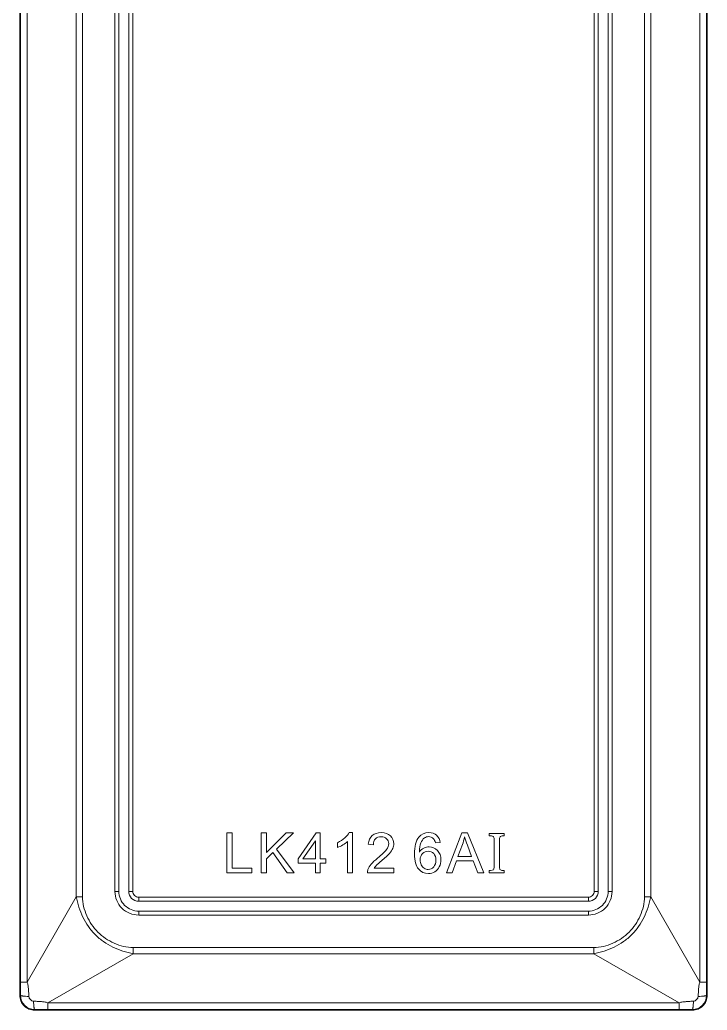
# Model space of a CAD drawing. Header units: millimetres. Extents: x 33157 to 59611, y -29750 to 1750.
# Drawn here: x 53806.32 to 53841.02, y 947.53 to 997.53 of the extents above; entities that cross this region are included whole.
import ezdxf

# ---------------------------------------------------------------- set-up
doc = ezdxf.new("R2010")
doc.units = ezdxf.units.MM
doc.layers.get('0').update_dxf_attribs({"lineweight": 18})

msp = doc.modelspace()

# ---------------------------------------------------------------- linework, layer by layer
at = {"lineweight": 9}
for p, q in [((53806.319, 1046.78), (53806.319, 948.28)), ((53841.019, 1046.78), (53841.019, 948.28)), ((53806.356, 1046.115), (53806.356, 948.944)), ((53806.698, 1046.115), (53806.698, 948.944)), ((53840.639, 1046.115), (53840.639, 948.944)), ((53840.981, 1046.115), (53840.981, 948.944)), ((53809.165, 1041.799), (53809.165, 953.26)), ((53809.481, 1041.799), (53809.481, 953.26)), ((53811.119, 1041.53), (53811.119, 953.53)), ((53811.319, 1041.53), (53811.319, 953.53)), ((53811.819, 1041.53), (53811.819, 953.53)), ((53812.019, 1041.53), (53812.019, 953.53)), ((53835.319, 1041.53), (53835.319, 953.53)), ((53835.519, 1041.53), (53835.519, 953.53)), ((53836.019, 1041.53), (53836.019, 953.53)), ((53836.219, 1041.53), (53836.219, 953.53)), ((53837.856, 1041.799), (53837.856, 953.26)), ((53838.173, 1041.799), (53838.173, 953.26)), ((53811.319, 953.53), (53811.319, 953.53)), ((53812.019, 953.53), (53812.019, 953.53)), ((53835.519, 953.53), (53835.519, 953.53)), ((53836.219, 953.53), (53836.219, 953.53)), ((53809.165, 953.26), (53809.165, 953.26)), ((53809.481, 953.26), (53809.481, 953.26)), ((53812.319, 953.23), (53812.319, 953.23)), ((53812.319, 953.23), (53812.319, 953.03)), ((53835.019, 953.23), (53835.019, 953.23)), ((53835.019, 953.23), (53835.019, 953.23)), ((53835.019, 953.23), (53835.019, 953.03)), ((53835.019, 953.03), (53835.019, 953.03)), ((53838.173, 953.26), (53838.173, 953.26)), ((53812.319, 952.53), (53812.319, 952.53)), ((53812.319, 952.53), (53812.319, 952.33)), ((53835.019, 952.53), (53835.019, 952.53)), ((53835.019, 952.53), (53835.019, 952.53)), ((53835.019, 952.53), (53835.019, 952.33)), ((53835.019, 952.33), (53835.019, 952.33)), ((53812.049, 950.692), (53812.049, 950.692)), ((53812.049, 950.692), (53812.049, 950.376)), ((53835.288, 950.692), (53835.288, 950.692)), ((53835.288, 950.692), (53835.288, 950.692)), ((53835.288, 950.692), (53835.288, 950.376)), ((53812.049, 950.376), (53812.049, 950.376)), ((53835.288, 950.376), (53835.288, 950.376)), ((53806.698, 948.944), (53806.698, 948.944)), ((53840.981, 948.944), (53840.981, 948.944)), ((53806.355, 948.28), (53806.355, 948.28)), ((53841.019, 948.28), (53841.019, 948.28)), ((53807.069, 947.567), (53807.069, 947.567)), ((53807.069, 947.567), (53807.069, 947.53)), ((53807.733, 947.909), (53807.733, 947.909)), ((53807.733, 947.909), (53807.733, 947.567)), ((53839.604, 947.909), (53839.604, 947.909)), ((53839.604, 947.909), (53839.604, 947.909)), ((53839.604, 947.909), (53839.604, 947.567)), ((53839.604, 947.567), (53839.604, 947.567)), ((53840.269, 947.567), (53840.269, 947.567)), ((53840.269, 947.567), (53840.269, 947.53)), ((53840.269, 947.53), (53840.269, 947.53))]:
    msp.add_line(p, q, dxfattribs=at)
for points, knots in [([(53816.769, 954.465), (53816.769, 954.465), (53816.769, 956.486), (53816.769, 956.486), (53816.769, 956.486), (53817.037, 956.486), (53817.037, 956.486), (53817.037, 956.486), (53817.037, 954.702), (53817.037, 954.702), (53817.037, 954.702), (53818.031, 954.702), (53818.031, 954.702), (53818.031, 954.702), (53818.031, 954.465), (53818.031, 954.465), (53818.031, 954.465), (53816.769, 954.465), (53816.769, 954.465)], [0, 0, 0, 0, 141357.465836, 141357.465836, 141357.465836, 282714.931671, 282714.931671, 282714.931671, 424072.397507, 424072.397507, 424072.397507, 565429.863342, 565429.863342, 565429.863342, 706787.329178, 706787.329178, 706787.329178, 848144.795013, 848144.795013, 848144.795013, 848144.795013]), ([(53818.496, 954.465), (53818.496, 954.465), (53818.496, 956.486), (53818.496, 956.486), (53818.496, 956.486), (53818.764, 956.486), (53818.764, 956.486), (53818.764, 956.486), (53818.764, 955.484), (53818.764, 955.484), (53818.764, 955.484), (53819.767, 956.486), (53819.767, 956.486), (53819.767, 956.486), (53820.13, 956.486), (53820.13, 956.486), (53820.13, 956.486), (53819.282, 955.667), (53819.282, 955.667), (53819.282, 955.667), (53820.166, 954.465), (53820.166, 954.465), (53820.166, 954.465), (53819.814, 954.465), (53819.814, 954.465), (53819.814, 954.465), (53819.094, 955.485), (53819.094, 955.485), (53819.094, 955.485), (53818.764, 955.165), (53818.764, 955.165), (53818.764, 955.165), (53818.764, 954.465), (53818.764, 954.465), (53818.764, 954.465), (53818.496, 954.465), (53818.496, 954.465)], [0, 0, 0, 0, 135073.205486, 135073.205486, 135073.205486, 270146.410971, 270146.410971, 270146.410971, 405219.616457, 405219.616457, 405219.616457, 540292.821942, 540292.821942, 540292.821942, 675366.027428, 675366.027428, 675366.027428, 810439.232913, 810439.232913, 810439.232913, 945512.438399, 945512.438399, 945512.438399, 1080585.643884, 1080585.643884, 1080585.643884, 1215658.84937, 1215658.84937, 1215658.84937, 1350732.054855, 1350732.054855, 1350732.054855, 1485805.260341, 1485805.260341, 1485805.260341, 1620878.465827, 1620878.465827, 1620878.465827, 1620878.465827]), ([(53821.24, 954.465), (53821.24, 954.465), (53821.24, 954.948), (53821.24, 954.948), (53821.24, 954.948), (53820.363, 954.948), (53820.363, 954.948), (53820.363, 954.948), (53820.363, 955.176), (53820.363, 955.176), (53820.363, 955.176), (53821.285, 956.486), (53821.285, 956.486), (53821.285, 956.486), (53821.489, 956.486), (53821.489, 956.486), (53821.489, 956.486), (53821.489, 955.176), (53821.489, 955.176), (53821.489, 955.176), (53821.762, 955.176), (53821.762, 955.176), (53821.762, 955.176), (53821.762, 954.948), (53821.762, 954.948), (53821.762, 954.948), (53821.489, 954.948), (53821.489, 954.948), (53821.489, 954.948), (53821.489, 954.465), (53821.489, 954.465), (53821.489, 954.465), (53821.24, 954.465), (53821.24, 954.465)], [0, 0, 0, 0, 135695.475567, 135695.475567, 135695.475567, 271390.951133, 271390.951133, 271390.951133, 407086.4267, 407086.4267, 407086.4267, 542781.902267, 542781.902267, 542781.902267, 678477.377833, 678477.377833, 678477.377833, 814172.8534, 814172.8534, 814172.8534, 949868.328967, 949868.328967, 949868.328967, 1085563.804533, 1085563.804533, 1085563.804533, 1221259.2801, 1221259.2801, 1221259.2801, 1356954.755667, 1356954.755667, 1356954.755667, 1492650.231233, 1492650.231233, 1492650.231233, 1492650.231233]), ([(53823.105, 954.465), (53823.105, 954.465), (53822.857, 954.465), (53822.857, 954.465), (53822.857, 954.465), (53822.857, 956.047), (53822.857, 956.047), (53822.797, 955.989), (53822.718, 955.932), (53822.621, 955.875), (53822.525, 955.818), (53822.437, 955.776), (53822.36, 955.747), (53822.36, 955.747), (53822.36, 955.987), (53822.36, 955.987), (53822.499, 956.052), (53822.62, 956.131), (53822.724, 956.224), (53822.828, 956.317), (53822.902, 956.407), (53822.945, 956.494), (53822.945, 956.494), (53823.105, 956.494), (53823.105, 956.494), (53823.105, 956.494), (53823.105, 954.465), (53823.105, 954.465)], [0, 0, 0, 0, 137233.948695, 137233.948695, 137233.948695, 274467.89739, 274467.89739, 274467.89739, 411701.846085, 411701.846085, 411701.846085, 548935.79478, 548935.79478, 548935.79478, 686169.743475, 686169.743475, 686169.743475, 823403.692171, 823403.692171, 823403.692171, 960637.640866, 960637.640866, 960637.640866, 1097871.589561, 1097871.589561, 1097871.589561, 1235105.538256, 1235105.538256, 1235105.538256, 1235105.538256]), ([(53827.857, 954.465), (53827.857, 954.465), (53828.633, 956.486), (53828.633, 956.486), (53828.633, 956.486), (53828.927, 956.486), (53828.927, 956.486), (53828.927, 956.486), (53829.749, 954.465), (53829.749, 954.465), (53829.749, 954.465), (53829.445, 954.465), (53829.445, 954.465), (53829.445, 954.465), (53829.211, 955.078), (53829.211, 955.078), (53829.211, 955.078), (53828.36, 955.078), (53828.36, 955.078), (53828.36, 955.078), (53828.141, 954.465), (53828.141, 954.465), (53828.141, 954.465), (53827.857, 954.465), (53827.857, 954.465)], [0, 0, 0, 0, 138243.530562, 138243.530562, 138243.530562, 276487.061123, 276487.061123, 276487.061123, 414730.591685, 414730.591685, 414730.591685, 552974.122246, 552974.122246, 552974.122246, 691217.652808, 691217.652808, 691217.652808, 829461.183369, 829461.183369, 829461.183369, 967704.713931, 967704.713931, 967704.713931, 1105948.244492, 1105948.244492, 1105948.244492, 1105948.244492]), ([(53821.24, 955.176), (53821.24, 955.176), (53821.24, 956.086), (53821.24, 956.086), (53821.24, 956.086), (53820.607, 955.176), (53820.607, 955.176), (53820.607, 955.176), (53821.24, 955.176), (53821.24, 955.176)], [0, 0, 0, 0, 154102.010378, 154102.010378, 154102.010378, 308204.020756, 308204.020756, 308204.020756, 462306.031133, 462306.031133, 462306.031133, 462306.031133]), ([(53825.201, 954.702), (53825.201, 954.702), (53825.201, 954.465), (53825.201, 954.465), (53825.201, 954.465), (53823.863, 954.465), (53823.863, 954.465), (53823.862, 954.525), (53823.871, 954.582), (53823.893, 954.638), (53823.927, 954.729), (53823.982, 954.818), (53824.058, 954.906), (53824.133, 954.994), (53824.242, 955.096), (53824.382, 955.211), (53824.601, 955.391), (53824.75, 955.534), (53824.827, 955.639), (53824.905, 955.745), (53824.944, 955.844), (53824.944, 955.938), (53824.944, 956.037), (53824.909, 956.12), (53824.838, 956.187), (53824.768, 956.255), (53824.676, 956.288), (53824.562, 956.288), (53824.442, 956.288), (53824.346, 956.253), (53824.274, 956.181), (53824.203, 956.11), (53824.166, 956.011), (53824.165, 955.885), (53824.165, 955.885), (53823.911, 955.91), (53823.911, 955.91), (53823.929, 956.1), (53823.995, 956.245), (53824.108, 956.345), (53824.223, 956.445), (53824.376, 956.494), (53824.568, 956.494), (53824.762, 956.494), (53824.916, 956.441), (53825.028, 956.333), (53825.142, 956.225), (53825.198, 956.092), (53825.198, 955.933), (53825.198, 955.852), (53825.182, 955.772), (53825.148, 955.694), (53825.116, 955.616), (53825.06, 955.533), (53824.984, 955.447), (53824.907, 955.361), (53824.779, 955.242), (53824.601, 955.091), (53824.452, 954.966), (53824.356, 954.882), (53824.314, 954.837), (53824.272, 954.792), (53824.237, 954.747), (53824.209, 954.702), (53824.209, 954.702), (53825.201, 954.702), (53825.201, 954.702)], [0, 0, 0, 0, 132230.01073, 132230.01073, 132230.01073, 264460.021461, 264460.021461, 264460.021461, 396690.032191, 396690.032191, 396690.032191, 528920.042922, 528920.042922, 528920.042922, 661150.053652, 661150.053652, 661150.053652, 793380.064382, 793380.064382, 793380.064382, 925610.075113, 925610.075113, 925610.075113, 1057840.085843, 1057840.085843, 1057840.085843, 1190070.096573, 1190070.096573, 1190070.096573, 1322300.107304, 1322300.107304, 1322300.107304, 1454530.118034, 1454530.118034, 1454530.118034, 1586760.128765, 1586760.128765, 1586760.128765, 1718990.139495, 1718990.139495, 1718990.139495, 1851220.150225, 1851220.150225, 1851220.150225, 1983450.160956, 1983450.160956, 1983450.160956, 2115680.171686, 2115680.171686, 2115680.171686, 2247910.182417, 2247910.182417, 2247910.182417, 2380140.193147, 2380140.193147, 2380140.193147, 2512370.203877, 2512370.203877, 2512370.203877, 2644600.214608, 2644600.214608, 2644600.214608, 2776830.225338, 2776830.225338, 2776830.225338, 2909060.236068, 2909060.236068, 2909060.236068, 2909060.236068]), ([(53827.544, 955.992), (53827.544, 955.992), (53827.298, 955.972), (53827.298, 955.972), (53827.276, 956.07), (53827.244, 956.141), (53827.203, 956.185), (53827.136, 956.256), (53827.053, 956.291), (53826.954, 956.291), (53826.875, 956.291), (53826.804, 956.269), (53826.743, 956.225), (53826.665, 956.168), (53826.604, 956.085), (53826.559, 955.976), (53826.513, 955.866), (53826.49, 955.711), (53826.488, 955.509), (53826.548, 955.6), (53826.621, 955.668), (53826.708, 955.711), (53826.794, 955.755), (53826.885, 955.778), (53826.98, 955.778), (53827.145, 955.778), (53827.286, 955.716), (53827.403, 955.595), (53827.519, 955.473), (53827.577, 955.316), (53827.577, 955.122), (53827.577, 954.995), (53827.55, 954.878), (53827.496, 954.769), (53827.441, 954.66), (53827.366, 954.576), (53827.27, 954.518), (53827.174, 954.461), (53827.066, 954.431), (53826.944, 954.431), (53826.738, 954.431), (53826.569, 954.508), (53826.438, 954.66), (53826.308, 954.811), (53826.242, 955.062), (53826.242, 955.411), (53826.242, 955.802), (53826.315, 956.086), (53826.459, 956.263), (53826.585, 956.417), (53826.755, 956.494), (53826.969, 956.494), (53827.128, 956.494), (53827.259, 956.45), (53827.361, 956.361), (53827.462, 956.272), (53827.523, 956.149), (53827.544, 955.992)], [0, 0, 0, 0, 132804.468079, 132804.468079, 132804.468079, 265608.936158, 265608.936158, 265608.936158, 398413.404236, 398413.404236, 398413.404236, 531217.872315, 531217.872315, 531217.872315, 664022.340394, 664022.340394, 664022.340394, 796826.808473, 796826.808473, 796826.808473, 929631.276552, 929631.276552, 929631.276552, 1062435.744631, 1062435.744631, 1062435.744631, 1195240.212709, 1195240.212709, 1195240.212709, 1328044.680788, 1328044.680788, 1328044.680788, 1460849.148867, 1460849.148867, 1460849.148867, 1593653.616946, 1593653.616946, 1593653.616946, 1726458.085025, 1726458.085025, 1726458.085025, 1859262.553103, 1859262.553103, 1859262.553103, 1992067.021182, 1992067.021182, 1992067.021182, 2124871.489261, 2124871.489261, 2124871.489261, 2257675.95734, 2257675.95734, 2257675.95734, 2390480.425419, 2390480.425419, 2390480.425419, 2523284.893498, 2523284.893498, 2523284.893498, 2523284.893498]), ([(53828.439, 955.295), (53828.439, 955.295), (53829.127, 955.295), (53829.127, 955.295), (53829.127, 955.295), (53828.917, 955.855), (53828.917, 955.855), (53828.853, 956.025), (53828.805, 956.166), (53828.772, 956.277), (53828.744, 956.145), (53828.707, 956.016), (53828.66, 955.888), (53828.66, 955.888), (53828.439, 955.295), (53828.439, 955.295)], [0, 0, 0, 0, 144000.19983, 144000.19983, 144000.19983, 288000.39966, 288000.39966, 288000.39966, 432000.599491, 432000.599491, 432000.599491, 576000.799321, 576000.799321, 576000.799321, 720000.999151, 720000.999151, 720000.999151, 720000.999151]), ([(53830.017, 956.447), (53830.017, 956.447), (53830.774, 956.447), (53830.774, 956.447), (53830.774, 956.447), (53830.774, 956.328), (53830.774, 956.328), (53830.774, 956.328), (53830.716, 956.328), (53830.716, 956.328), (53830.644, 956.328), (53830.594, 956.313), (53830.567, 956.283), (53830.54, 956.253), (53830.527, 956.184), (53830.527, 956.078), (53830.527, 956.078), (53830.527, 954.8), (53830.527, 954.8), (53830.527, 954.718), (53830.537, 954.662), (53830.559, 954.631), (53830.58, 954.6), (53830.632, 954.585), (53830.716, 954.585), (53830.716, 954.585), (53830.774, 954.585), (53830.774, 954.585), (53830.774, 954.585), (53830.774, 954.465), (53830.774, 954.465), (53830.774, 954.465), (53830.017, 954.465), (53830.017, 954.465), (53830.017, 954.465), (53830.017, 954.585), (53830.017, 954.585), (53830.017, 954.585), (53830.078, 954.585), (53830.078, 954.585), (53830.15, 954.585), (53830.199, 954.597), (53830.225, 954.622), (53830.252, 954.648), (53830.265, 954.707), (53830.265, 954.8), (53830.265, 954.8), (53830.265, 956.107), (53830.265, 956.107), (53830.265, 956.194), (53830.254, 956.253), (53830.233, 956.283), (53830.211, 956.313), (53830.16, 956.328), (53830.078, 956.328), (53830.078, 956.328), (53830.017, 956.328), (53830.017, 956.328), (53830.017, 956.328), (53830.017, 956.447), (53830.017, 956.447)], [0, 0, 0, 0, 132589.731398, 132589.731398, 132589.731398, 265179.462796, 265179.462796, 265179.462796, 397769.194193, 397769.194193, 397769.194193, 530358.925591, 530358.925591, 530358.925591, 662948.656989, 662948.656989, 662948.656989, 795538.388387, 795538.388387, 795538.388387, 928128.119785, 928128.119785, 928128.119785, 1060717.851182, 1060717.851182, 1060717.851182, 1193307.58258, 1193307.58258, 1193307.58258, 1325897.313978, 1325897.313978, 1325897.313978, 1458487.045376, 1458487.045376, 1458487.045376, 1591076.776774, 1591076.776774, 1591076.776774, 1723666.508171, 1723666.508171, 1723666.508171, 1856256.239569, 1856256.239569, 1856256.239569, 1988845.970967, 1988845.970967, 1988845.970967, 2121435.702365, 2121435.702365, 2121435.702365, 2254025.433763, 2254025.433763, 2254025.433763, 2386615.16516, 2386615.16516, 2386615.16516, 2519204.896558, 2519204.896558, 2519204.896558, 2651794.627956, 2651794.627956, 2651794.627956, 2651794.627956]), ([(53826.528, 955.12), (53826.528, 955.034), (53826.546, 954.953), (53826.582, 954.874), (53826.618, 954.796), (53826.669, 954.737), (53826.734, 954.696), (53826.798, 954.655), (53826.867, 954.635), (53826.94, 954.635), (53827.046, 954.635), (53827.136, 954.677), (53827.211, 954.762), (53827.286, 954.846), (53827.323, 954.961), (53827.323, 955.106), (53827.323, 955.246), (53827.286, 955.356), (53827.212, 955.437), (53827.139, 955.517), (53827.044, 955.557), (53826.93, 955.557), (53826.818, 955.557), (53826.723, 955.517), (53826.645, 955.437), (53826.567, 955.356), (53826.528, 955.251), (53826.528, 955.12)], [0, 0, 0, 0, 137247.131483, 137247.131483, 137247.131483, 274494.262967, 274494.262967, 274494.262967, 411741.39445, 411741.39445, 411741.39445, 548988.525933, 548988.525933, 548988.525933, 686235.657416, 686235.657416, 686235.657416, 823482.7889, 823482.7889, 823482.7889, 960729.920383, 960729.920383, 960729.920383, 1097977.051866, 1097977.051866, 1097977.051866, 1235224.183349, 1235224.183349, 1235224.183349, 1235224.183349])]:
    msp.add_open_spline(points, degree=3, knots=knots)
for points in [[(53811.119, 953.53), (53811.119, 953.53), (53811.319, 953.53), (53811.319, 953.53)], [(53812.019, 953.53), (53812.019, 953.53), (53811.819, 953.53), (53811.819, 953.53)], [(53835.319, 953.53), (53835.319, 953.53), (53835.519, 953.53), (53835.519, 953.53)], [(53836.219, 953.53), (53836.219, 953.53), (53836.019, 953.53), (53836.019, 953.53)], [(53806.698, 948.944), (53806.698, 948.944), (53809.165, 953.26), (53809.165, 953.26)], [(53809.481, 953.26), (53809.481, 953.26), (53809.165, 953.26), (53809.165, 953.26)], [(53812.319, 953.23), (53812.319, 953.23), (53835.019, 953.23), (53835.019, 953.23)], [(53812.319, 953.03), (53812.319, 953.03), (53835.019, 953.03), (53835.019, 953.03)], [(53837.856, 953.26), (53837.856, 953.26), (53838.173, 953.26), (53838.173, 953.26)], [(53840.639, 948.944), (53840.639, 948.944), (53838.173, 953.26), (53838.173, 953.26)], [(53835.019, 952.53), (53835.019, 952.53), (53812.319, 952.53), (53812.319, 952.53)], [(53835.019, 952.33), (53835.019, 952.33), (53812.319, 952.33), (53812.319, 952.33)], [(53812.049, 950.692), (53812.049, 950.692), (53835.288, 950.692), (53835.288, 950.692)], [(53807.733, 947.909), (53807.733, 947.909), (53812.049, 950.376), (53812.049, 950.376)], [(53812.049, 950.376), (53812.049, 950.376), (53835.288, 950.376), (53835.288, 950.376)], [(53839.604, 947.909), (53839.604, 947.909), (53835.288, 950.376), (53835.288, 950.376)], [(53806.356, 948.944), (53806.356, 948.944), (53806.698, 948.944), (53806.698, 948.944)], [(53806.355, 948.28), (53806.356, 948.501), (53806.356, 948.723), (53806.356, 948.944)], [(53840.981, 948.944), (53840.981, 948.944), (53840.639, 948.944), (53840.639, 948.944)], [(53840.981, 948.944), (53840.981, 948.723), (53840.981, 948.501), (53840.982, 948.28)], [(53806.355, 948.28), (53806.355, 948.28), (53806.319, 948.28), (53806.319, 948.28)], [(53840.982, 948.28), (53840.982, 948.28), (53841.019, 948.28), (53841.019, 948.28)], [(53807.069, 947.53), (53807.069, 947.53), (53840.269, 947.53), (53840.269, 947.53)], [(53807.733, 947.567), (53807.511, 947.567), (53807.29, 947.567), (53807.069, 947.567)], [(53839.604, 947.909), (53839.604, 947.909), (53807.733, 947.909), (53807.733, 947.909)], [(53839.604, 947.567), (53839.604, 947.567), (53807.733, 947.567), (53807.733, 947.567)], [(53840.269, 947.567), (53840.047, 947.567), (53839.826, 947.567), (53839.604, 947.567)]]:
    msp.add_open_spline(points, degree=3, dxfattribs=at)
for points, knots in [([(53811.119, 953.53), (53811.119, 953.211), (53811.245, 952.906), (53811.47, 952.681), (53811.695, 952.456), (53812, 952.33), (53812.319, 952.33)], [0, 0, 0, 0, 166493.901781, 166493.901781, 166493.901781, 332987.803562, 332987.803562, 332987.803562, 332987.803562]), ([(53811.319, 953.53), (53811.319, 953.265), (53811.424, 953.01), (53811.611, 952.823), (53811.799, 952.635), (53812.053, 952.53), (53812.319, 952.53)], [0, 0, 0, 0, 166494.321191, 166494.321191, 166494.321191, 332988.642382, 332988.642382, 332988.642382, 332988.642382]), ([(53811.819, 953.53), (53811.819, 953.397), (53811.871, 953.27), (53811.965, 953.176), (53812.059, 953.082), (53812.186, 953.03), (53812.319, 953.03)], [0, 0, 0, 0, 166495.370112, 166495.370112, 166495.370112, 332990.740225, 332990.740225, 332990.740225, 332990.740225]), ([(53812.019, 953.53), (53812.019, 953.45), (53812.05, 953.374), (53812.106, 953.318), (53812.163, 953.261), (53812.239, 953.23), (53812.319, 953.23)], [0, 0, 0, 0, 166495.789689, 166495.789689, 166495.789689, 332991.579378, 332991.579378, 332991.579378, 332991.579378]), ([(53835.019, 952.33), (53835.337, 952.33), (53835.642, 952.456), (53835.867, 952.681), (53836.092, 952.906), (53836.219, 953.211), (53836.219, 953.53)], [0, 0, 0, 0, 166569.920305, 166569.920305, 166569.920305, 333139.840611, 333139.840611, 333139.840611, 333139.840611]), ([(53835.019, 952.53), (53835.284, 952.53), (53835.538, 952.635), (53835.726, 952.823), (53835.913, 953.01), (53836.019, 953.265), (53836.019, 953.53)], [0, 0, 0, 0, 166569.477708, 166569.477708, 166569.477708, 333138.955416, 333138.955416, 333138.955416, 333138.955416]), ([(53835.019, 953.03), (53835.151, 953.03), (53835.278, 953.082), (53835.372, 953.176), (53835.466, 953.27), (53835.519, 953.397), (53835.519, 953.53)], [0, 0, 0, 0, 166568.371318, 166568.371318, 166568.371318, 333136.742637, 333136.742637, 333136.742637, 333136.742637]), ([(53835.019, 953.23), (53835.098, 953.23), (53835.174, 953.261), (53835.231, 953.318), (53835.287, 953.374), (53835.319, 953.45), (53835.319, 953.53)], [0, 0, 0, 0, 166567.928695, 166567.928695, 166567.928695, 333135.857389, 333135.857389, 333135.857389, 333135.857389]), ([(53809.165, 953.26), (53809.186, 953.172), (53809.206, 953.084), (53809.228, 952.996), (53809.25, 952.907), (53809.274, 952.82), (53809.301, 952.733), (53809.355, 952.56), (53809.422, 952.39), (53809.501, 952.227), (53809.581, 952.063), (53809.674, 951.906), (53809.779, 951.758), (53809.885, 951.61), (53810.002, 951.47), (53810.131, 951.342), (53810.259, 951.213), (53810.399, 951.096), (53810.547, 950.99), (53810.695, 950.885), (53810.852, 950.792), (53811.015, 950.712), (53811.179, 950.633), (53811.349, 950.566), (53811.522, 950.512), (53811.609, 950.485), (53811.696, 950.461), (53811.784, 950.439), (53811.872, 950.417), (53811.961, 950.397), (53812.049, 950.376)], [0, 0, 0, 0, 136315.661709, 136315.661709, 136315.661709, 272631.323418, 272631.323418, 272631.323418, 408946.985127, 408946.985127, 408946.985127, 545262.646836, 545262.646836, 545262.646836, 681578.308545, 681578.308545, 681578.308545, 817893.970255, 817893.970255, 817893.970255, 954209.631964, 954209.631964, 954209.631964, 1090525.293673, 1090525.293673, 1090525.293673, 1226840.955382, 1226840.955382, 1226840.955382, 1363156.617091, 1363156.617091, 1363156.617091, 1363156.617091]), ([(53809.481, 953.26), (53809.481, 953.094), (53809.503, 952.928), (53809.541, 952.766), (53809.579, 952.604), (53809.633, 952.445), (53809.701, 952.293), (53809.836, 951.991), (53810.029, 951.712), (53810.265, 951.476), (53810.501, 951.24), (53810.78, 951.047), (53811.082, 950.912), (53811.234, 950.844), (53811.392, 950.79), (53811.555, 950.752), (53811.717, 950.714), (53811.883, 950.692), (53812.049, 950.692)], [0, 0, 0, 0, 141345.219747, 141345.219747, 141345.219747, 282690.439494, 282690.439494, 282690.439494, 424035.65924, 424035.65924, 424035.65924, 565380.878987, 565380.878987, 565380.878987, 706726.098734, 706726.098734, 706726.098734, 848071.318481, 848071.318481, 848071.318481, 848071.318481]), ([(53835.288, 950.692), (53835.454, 950.692), (53835.62, 950.714), (53835.783, 950.752), (53835.945, 950.79), (53836.103, 950.844), (53836.255, 950.912), (53836.558, 951.048), (53836.836, 951.24), (53837.072, 951.476), (53837.308, 951.712), (53837.501, 951.991), (53837.636, 952.294), (53837.705, 952.445), (53837.758, 952.604), (53837.796, 952.766), (53837.834, 952.928), (53837.856, 953.094), (53837.856, 953.26)], [0, 0, 0, 0, 141416.197548, 141416.197548, 141416.197548, 282832.395096, 282832.395096, 282832.395096, 424248.592644, 424248.592644, 424248.592644, 565664.790192, 565664.790192, 565664.790192, 707080.98774, 707080.98774, 707080.98774, 848497.185288, 848497.185288, 848497.185288, 848497.185288]), ([(53835.288, 950.376), (53835.376, 950.398), (53835.465, 950.417), (53835.553, 950.439), (53835.641, 950.461), (53835.729, 950.485), (53835.815, 950.512), (53835.989, 950.566), (53836.158, 950.633), (53836.322, 950.712), (53836.485, 950.792), (53836.642, 950.885), (53836.79, 950.99), (53836.938, 951.096), (53837.078, 951.213), (53837.206, 951.342), (53837.335, 951.47), (53837.453, 951.61), (53837.558, 951.758), (53837.663, 951.906), (53837.756, 952.063), (53837.836, 952.227), (53837.916, 952.39), (53837.982, 952.56), (53838.036, 952.733), (53838.063, 952.82), (53838.088, 952.907), (53838.109, 952.996), (53838.131, 953.084), (53838.151, 953.172), (53838.173, 953.26)], [0, 0, 0, 0, 136384.993786, 136384.993786, 136384.993786, 272769.987572, 272769.987572, 272769.987572, 409154.981357, 409154.981357, 409154.981357, 545539.975143, 545539.975143, 545539.975143, 681924.968929, 681924.968929, 681924.968929, 818309.962715, 818309.962715, 818309.962715, 954694.9565, 954694.9565, 954694.9565, 1091079.950286, 1091079.950286, 1091079.950286, 1227464.944072, 1227464.944072, 1227464.944072, 1363849.937858, 1363849.937858, 1363849.937858, 1363849.937858]), ([(53806.776, 948.224), (53806.773, 948.284), (53806.769, 948.345), (53806.766, 948.405), (53806.762, 948.465), (53806.758, 948.526), (53806.753, 948.586), (53806.748, 948.646), (53806.742, 948.706), (53806.735, 948.767), (53806.728, 948.827), (53806.72, 948.888), (53806.698, 948.944)], [0, 0, 0, 0, 147628.193429, 147628.193429, 147628.193429, 295256.386859, 295256.386859, 295256.386859, 442884.580288, 442884.580288, 442884.580288, 590512.773718, 590512.773718, 590512.773718, 590512.773718]), ([(53840.639, 948.944), (53840.628, 948.916), (53840.621, 948.886), (53840.616, 948.856), (53840.61, 948.827), (53840.606, 948.797), (53840.602, 948.767), (53840.594, 948.707), (53840.589, 948.646), (53840.584, 948.586), (53840.579, 948.526), (53840.575, 948.465), (53840.572, 948.405), (53840.568, 948.345), (53840.564, 948.284), (53840.561, 948.224)], [0, 0, 0, 0, 144041.799236, 144041.799236, 144041.799236, 288083.598471, 288083.598471, 288083.598471, 432125.397707, 432125.397707, 432125.397707, 576167.196942, 576167.196942, 576167.196942, 720208.996178, 720208.996178, 720208.996178, 720208.996178]), ([(53806.319, 948.28), (53806.319, 948.081), (53806.398, 947.89), (53806.538, 947.749), (53806.679, 947.609), (53806.87, 947.53), (53807.069, 947.53)], [0, 0, 0, 0, 166486.443857, 166486.443857, 166486.443857, 332972.887715, 332972.887715, 332972.887715, 332972.887715]), ([(53806.355, 948.28), (53806.355, 948.091), (53806.43, 947.909), (53806.564, 947.775), (53806.698, 947.642), (53806.879, 947.567), (53807.069, 947.567)], [0, 0, 0, 0, 166486.521035, 166486.521035, 166486.521035, 332973.042069, 332973.042069, 332973.042069, 332973.042069]), ([(53806.355, 948.28), (53806.356, 948.275), (53806.36, 948.272), (53806.365, 948.27), (53806.373, 948.265), (53806.38, 948.263), (53806.389, 948.26), (53806.401, 948.257), (53806.414, 948.254), (53806.427, 948.252), (53806.444, 948.248), (53806.461, 948.246), (53806.478, 948.244), (53806.522, 948.238), (53806.567, 948.234), (53806.612, 948.231), (53806.667, 948.227), (53806.721, 948.225), (53806.776, 948.224)], [0, 0, 0, 0, 141341.897241, 141341.897241, 141341.897241, 282683.794482, 282683.794482, 282683.794482, 424025.691723, 424025.691723, 424025.691723, 565367.588965, 565367.588965, 565367.588965, 706709.486206, 706709.486206, 706709.486206, 848051.383447, 848051.383447, 848051.383447, 848051.383447]), ([(53807.013, 947.987), (53806.954, 947.99), (53806.894, 948.018), (53806.851, 948.062), (53806.807, 948.105), (53806.779, 948.165), (53806.776, 948.224)], [0, 0, 0, 0, 166487.507554, 166487.507554, 166487.507554, 332975.015107, 332975.015107, 332975.015107, 332975.015107]), ([(53840.269, 947.53), (53840.467, 947.53), (53840.658, 947.609), (53840.799, 947.749), (53840.94, 947.89), (53841.019, 948.081), (53841.019, 948.28)], [0, 0, 0, 0, 166593.292901, 166593.292901, 166593.292901, 333186.585802, 333186.585802, 333186.585802, 333186.585802]), ([(53840.269, 947.567), (53840.458, 947.567), (53840.639, 947.642), (53840.773, 947.775), (53840.907, 947.909), (53840.982, 948.091), (53840.982, 948.28)], [0, 0, 0, 0, 166593.211632, 166593.211632, 166593.211632, 333186.423264, 333186.423264, 333186.423264, 333186.423264]), ([(53840.561, 948.224), (53840.558, 948.165), (53840.53, 948.105), (53840.487, 948.062), (53840.443, 948.018), (53840.384, 947.99), (53840.324, 947.987)], [0, 0, 0, 0, 166592.301615, 166592.301615, 166592.301615, 333184.603231, 333184.603231, 333184.603231, 333184.603231]), ([(53840.982, 948.28), (53840.981, 948.275), (53840.977, 948.272), (53840.973, 948.27), (53840.964, 948.265), (53840.957, 948.263), (53840.949, 948.26), (53840.936, 948.257), (53840.924, 948.254), (53840.911, 948.252), (53840.894, 948.248), (53840.877, 948.246), (53840.86, 948.244), (53840.815, 948.238), (53840.77, 948.234), (53840.725, 948.231), (53840.67, 948.227), (53840.616, 948.225), (53840.561, 948.224)], [0, 0, 0, 0, 141433.256372, 141433.256372, 141433.256372, 282866.512744, 282866.512744, 282866.512744, 424299.769116, 424299.769116, 424299.769116, 565733.025488, 565733.025488, 565733.025488, 707166.28186, 707166.28186, 707166.28186, 848599.538232, 848599.538232, 848599.538232, 848599.538232]), ([(53807.069, 947.567), (53807.064, 947.567), (53807.061, 947.572), (53807.059, 947.576), (53807.054, 947.584), (53807.052, 947.592), (53807.049, 947.6), (53807.046, 947.612), (53807.043, 947.625), (53807.04, 947.638), (53807.037, 947.655), (53807.035, 947.672), (53807.032, 947.689), (53807.027, 947.733), (53807.023, 947.778), (53807.02, 947.824), (53807.016, 947.878), (53807.014, 947.933), (53807.013, 947.987)], [0, 0, 0, 0, 141344.345528, 141344.345528, 141344.345528, 282688.691055, 282688.691055, 282688.691055, 424033.036583, 424033.036583, 424033.036583, 565377.382111, 565377.382111, 565377.382111, 706721.727639, 706721.727639, 706721.727639, 848066.073166, 848066.073166, 848066.073166, 848066.073166]), ([(53807.733, 947.909), (53807.705, 947.92), (53807.675, 947.927), (53807.645, 947.933), (53807.615, 947.938), (53807.585, 947.943), (53807.555, 947.947), (53807.495, 947.954), (53807.435, 947.96), (53807.375, 947.964), (53807.314, 947.969), (53807.254, 947.973), (53807.194, 947.977), (53807.134, 947.981), (53807.073, 947.984), (53807.013, 947.987)], [0, 0, 0, 0, 143953.495689, 143953.495689, 143953.495689, 287906.991378, 287906.991378, 287906.991378, 431860.487066, 431860.487066, 431860.487066, 575813.982755, 575813.982755, 575813.982755, 719767.478444, 719767.478444, 719767.478444, 719767.478444]), ([(53840.324, 947.987), (53840.264, 947.984), (53840.204, 947.98), (53840.143, 947.977), (53840.083, 947.973), (53840.023, 947.969), (53839.963, 947.964), (53839.902, 947.959), (53839.842, 947.954), (53839.782, 947.946), (53839.721, 947.939), (53839.661, 947.931), (53839.604, 947.909)], [0, 0, 0, 0, 147720.923766, 147720.923766, 147720.923766, 295441.847532, 295441.847532, 295441.847532, 443162.771298, 443162.771298, 443162.771298, 590883.695064, 590883.695064, 590883.695064, 590883.695064]), ([(53840.269, 947.567), (53840.273, 947.567), (53840.276, 947.572), (53840.278, 947.576), (53840.283, 947.584), (53840.286, 947.592), (53840.288, 947.6), (53840.291, 947.612), (53840.294, 947.625), (53840.297, 947.638), (53840.3, 947.655), (53840.303, 947.672), (53840.305, 947.689), (53840.311, 947.733), (53840.315, 947.778), (53840.317, 947.824), (53840.321, 947.878), (53840.323, 947.933), (53840.324, 947.987)], [0, 0, 0, 0, 141432.440787, 141432.440787, 141432.440787, 282864.881575, 282864.881575, 282864.881575, 424297.322362, 424297.322362, 424297.322362, 565729.763149, 565729.763149, 565729.763149, 707162.203937, 707162.203937, 707162.203937, 848594.644724, 848594.644724, 848594.644724, 848594.644724])]:
    msp.add_open_spline(points, degree=3, knots=knots, dxfattribs=at)

doc.saveas('drawing.dxf')
